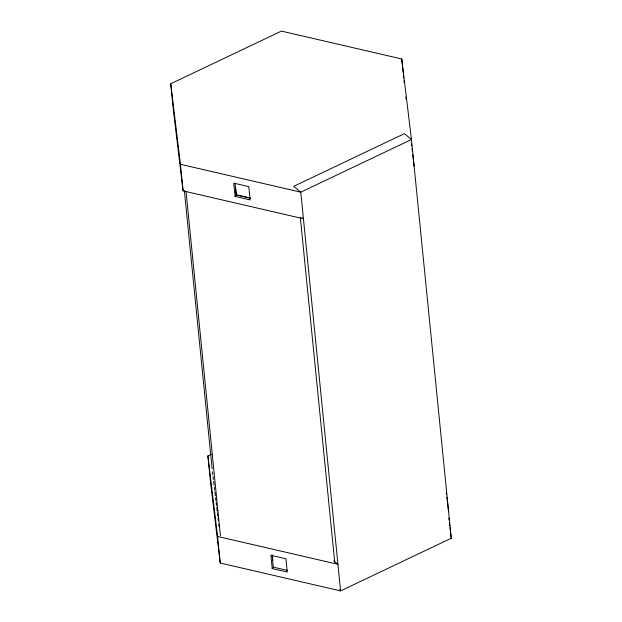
<?xml version="1.0" encoding="UTF-8"?>
<svg xmlns="http://www.w3.org/2000/svg" width="622" height="622" viewBox="0 0 622 622"><rect width="100%" height="100%" fill="white"/><g stroke="black" fill="none" stroke-linecap="round" stroke-linejoin="round"><path stroke-width="0.93" d="M235.077 196.428L233.755 183.14L248.792 186.623L250.122 199.919L235.077 196.428L236.173 194.989L235.038 183.599M272.226 568.57L270.897 555.283L285.941 558.766L287.271 572.061L272.226 568.57L273.315 567.132L272.086 554.793M302.035 217.583L303.443 218.757L183.086 190.876L173.398 110.343L170.747 83.76L281.416 31.1L401.765 58.973L411.453 139.515L451.253 538.24L340.584 590.9L220.235 563.027L210.547 482.485L207.896 455.903L211.379 454.247M170.747 83.76L180.434 164.301L300.784 192.175L411.453 139.515L404.417 133.644L293.747 186.305L300.784 192.175L340.584 590.9L339.177 589.726M250.448 198.029L236.344 194.764L235.676 188.124M236.173 194.989L250.277 198.255M207.896 455.903L217.576 536.444L337.933 564.317L333.711 560.795M273.315 567.132L287.418 570.397M405.808 97.063L406.034 98.984M411.453 144.047L411.686 145.96M412.028 148.837L412.378 151.714M412.72 154.59L414.104 166.097M446.293 492.484L446.526 494.397M446.868 497.273L447.327 501.114M447.56 503.027L448.602 511.657M448.827 518.103L449.061 520.023M449.403 522.9L449.753 525.777M449.986 527.689L451.253 538.24M212.46 471.81L212.802 474.679M213.035 476.592L213.377 479.469M213.61 481.381L214.069 485.214M214.302 487.127L214.644 490.004M214.878 491.916L215.336 495.75M215.57 497.662L215.912 500.539M216.145 502.452L216.487 505.321M216.72 507.241L217.179 511.066M217.412 512.987L217.754 515.856M217.988 517.768L218.33 520.645M218.796 524.478L219.022 526.391M401.765 58.973L403.095 72.269M403.375 75.114L403.662 77.968M403.95 80.813L404.137 82.71M300.309 217.257L334.753 562.335M272.35 555.516L272.825 560.266M186.071 191.739L220.421 535.853M184.345 190.542L212.133 468.926M180.434 164.301L183.086 190.876M217.576 536.444L220.235 563.027"/></g></svg>
